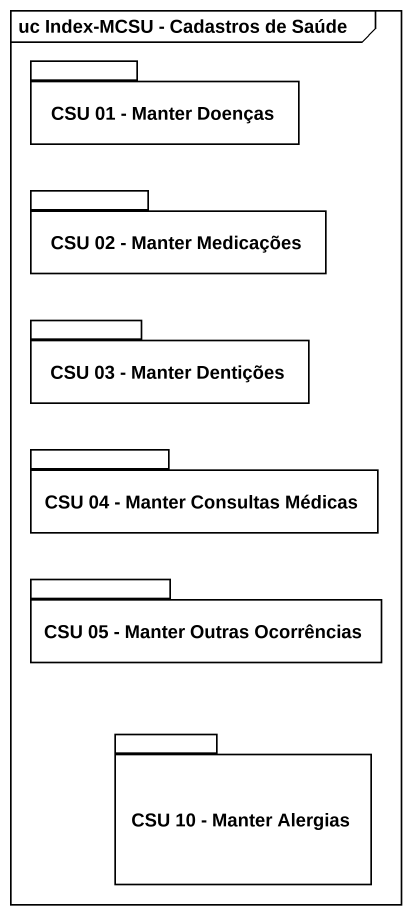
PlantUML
@startuml
mainframe uc Index-MCSU - Cadastros de Saúde
package "CSU 01 - Manter Doenças" as CSU_01_Manter_Doenças {
}
package "CSU 02 - Manter Medicações" as CSU_02_Manter_Medicações {
}
package "CSU 03 - Manter Dentições" as CSU_03_Manter_Dentições {
}
package "CSU 04 - Manter Consultas Médicas" as CSU_04_Manter_Consultas {
}
package "CSU 05 - Manter Outras Ocorrências" as CSU_05_Manter_Outras {
}
package "CSU 10 - Manter Alergias" as CSU_10_Manter_Alergias {
}
@enduml
